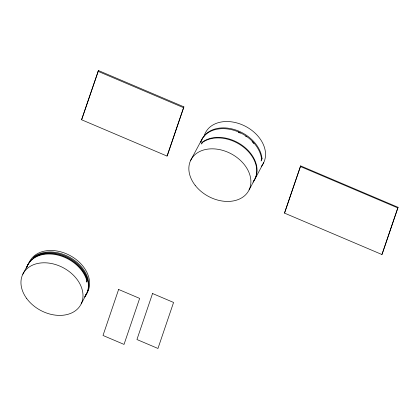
<?xml version="1.0" encoding="UTF-8"?>
<svg xmlns="http://www.w3.org/2000/svg" width="419" height="419" viewBox="0 0 419 419"><rect width="100%" height="100%" fill="white"/><g stroke="black" fill="none" stroke-linecap="round" stroke-linejoin="round"><path stroke-width="0.63" d="M33.515 258.575L34.332 256.617A32.745 24.145 28.2 0 1 75.493 261.11A32.745 24.145 28.2 0 1 84.989 296.275M33.934 257.795L34.332 256.617M81.59 119.761L98.449 70.539L183.889 106.855L167.448 155.292L167.034 156.072L81.59 119.761L98.449 70.539M86.523 282.128L87.225 280.39A32.745 24.145 28.2 0 0 56.958 254.244A32.745 24.145 28.2 0 0 26.743 267.647M86.827 281.563L87.225 280.39M167.034 156.072L183.889 106.855M201.549 144.036L202.272 142.24A32.745 24.145 28.2 0 1 243.486 146.299A32.745 24.145 28.2 0 1 253.312 181.568M201.853 143.471L202.272 142.24M261.037 161.043L262.027 158.586A32.745 24.145 28.2 0 0 233.734 129.356A32.745 24.145 28.2 0 0 201.068 141.433M261.456 160.262L262.027 158.586M284.506 213.109L300.633 165.903L398.05 207.311L382.222 253.951L381.919 254.516L284.506 213.109L300.633 165.903M381.919 254.516L398.05 207.311M22.762 274.309L28.173 264.216M190.661 160.351L202.031 139.124M238.736 131.933L238.521 132.331A31.111 22.935 28.2 0 1 240.307 133.137M255.056 178.808L263.719 162.619M81.186 303.875L86.33 294.316M249.085 189.912L254.752 179.374M98.03 71.319L183.47 107.636M300.334 166.469L397.746 207.876M28.539 264.017A32.745 24.145 28.2 0 1 70.135 255.585A32.745 24.145 28.2 0 1 85.67 294.934M26.439 268.212A32.745 24.145 28.2 0 1 56.654 254.81A32.745 24.145 28.2 0 1 86.927 280.955M33.913 257.397A32.745 24.145 28.2 0 1 75.08 261.891A32.745 24.145 28.2 0 1 84.575 297.055M204.153 136.117A32.745 24.145 28.2 0 1 245.764 126.475A32.745 24.145 28.2 0 1 261.236 166.437M201.968 142.806A32.745 24.145 28.2 0 1 243.182 146.865A32.745 24.145 28.2 0 1 253.008 182.134M245.602 136.175A31.111 22.935 28.2 0 1 246.524 136.819M252.065 141.596A31.111 22.935 28.2 0 1 253.924 143.691M200.649 142.214A32.745 24.145 28.2 0 1 233.315 130.131A32.745 24.145 28.2 0 1 261.608 159.367M118.619 289.461L103.006 335.472L124.034 344.408L139.647 298.396L118.619 289.461M152.547 293.515L136.934 339.526L157.958 348.461L173.571 302.455L152.547 293.515M195.17 185.324A32.745 24.145 28.2 0 0 248.488 191.043A32.745 24.145 28.2 0 0 215.958 149.033A32.745 24.145 28.2 0 0 195.17 185.324M26.538 298.302A32.745 24.145 28.2 0 0 80.087 305.833A32.745 24.145 28.2 0 0 49.295 263.148A32.745 24.145 28.2 0 0 26.538 298.302"/></g></svg>
